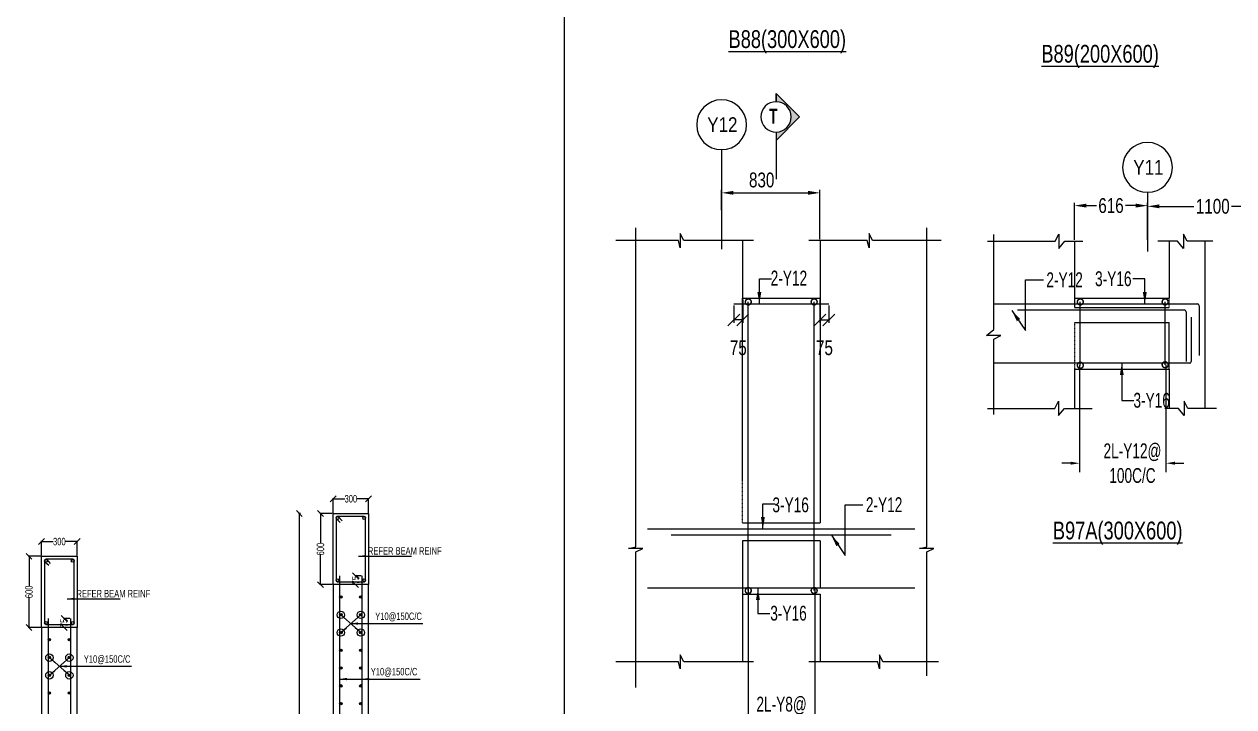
# Model space of a CAD drawing. Header units: millimetres. Extents: x -2697 to 288508, y -1308 to 60928.
# Drawn here: x 78567 to 88775, y 17617 to 23376 of the extents above; entities that cross this region are included whole.
import ezdxf
from ezdxf.enums import TextEntityAlignment as Align

# ---------------------------------------------------------------- set-up
doc = ezdxf.new("R2010")
doc.units = ezdxf.units.MM
doc.header["$LTSCALE"] = 100
for name, pattern in [('ACAD_ISO04W100', [30, 24, -3, 0, -3]), ('CONTINOUS', [0]), ('CONTINU', [0]), ('HIDDEN', [0.375, 0.25, -0.125])]:
    doc.linetypes.add(name, pattern=pattern)
doc.layers.get('Defpoints').update_dxf_attribs({"color": 1, "lineweight": 0})
for name, color, linetype in [('-S-ARROW', 253, 'Continuous'), ('-S-MISC', 8, 'Continuous'), ('-STR-BEAM', 7, 'CONTINU'), ('-STR-REINF', 3, 'Continuous'), ('-STR-TEXT', 6, 'Continuous'), ('A-ANNO-DIMS', 7, 'Continuous'), ('dim', 8, 'Continuous'), ('rein', 3, 'Continuous'), ('STEEL1', 3, 'Continuous'), ('TEXT', 2, 'Continuous')]:
    doc.layers.add(name, color=color, linetype=linetype)
for name, color, linetype, lineweight in [('-S-STIRUP', 11, 'Continuous', 9), ('-STR-COLUMN', 5, 'HIDDEN', 13), ('-STR-RF-DIM', 252, 'CONTINOUS', 20), ('A-ANNO-GRID-LINE', 252, 'ACAD_ISO04W100', 20), ('A-ANNO-GRID-TEXT', 13, 'Continuous', 15), ('Column outline', 5, 'Continuous', 0), ('G-ANNO-SYMB', 8, 'CONTINOUS', 9), ('GRID DIM', 252, 'Continuous', 9), ('SEC TEXT', 9, 'Continuous', 18), ('SLAB LINE', 254, 'HIDDEN', 20)]:
    doc.layers.add(name, color=color, linetype=linetype, lineweight=lineweight)
doc.styles.add('BEAM-LS', font='romans.shx', dxfattribs={"width": 0.8})
doc.styles.add('Dim.s & Anno.(Misc.)', font='ARIALN.TTF')
doc.styles.add('SOBHA', font='swisscl.ttf', dxfattribs={"width": 0.9})
doc.styles.add('sobha.sed', font='swisscl.ttf')
doc.styles.add('Swis721 LtCn BT_B', font='', dxfattribs={"width": 0.9, "height": 250})
doc.styles.get('Swis721 LtCn BT_B').set_extended_font_data('Swis721 LtCn BT', bold=True)
doc.dimstyles.new('S--25', dxfattribs={"dimscale": 25, "dimtxt": 2.5, "dimasz": 2, "dimexe": 0.25, "dimexo": 0.25, "dimgap": 0.1, "dimtad": 0, "dimdec": 0, "dimrnd": 0.0005, "dimzin": 0, "dimdsep": 46, "dimtxsty": 'SOBHA', "dimblk": 'OBLIQUE', "dimcen": 0.09, "dimclrd": 8, "dimclre": 8, "dimclrt": 6, "dimadec": 0, "dimazin": 0, "dimtfac": 1, "dimtdec": 0, "dimtofl": 0, "dimtmove": 0, "dimatfit": 3, "dimfxl": 0.18, "dimtolj": 1, "dimtzin": 0, "dimlwd": -1, "dimlwe": -1, "dimarcsym": 0})
doc.dimstyles.new('S-25', dxfattribs={"dimscale": 25, "dimtxt": 2.5, "dimasz": 2.5, "dimexe": 0.25, "dimexo": 0.25, "dimgap": 0.1, "dimtad": 0, "dimdec": 0, "dimrnd": 0.0005, "dimzin": 0, "dimdsep": 46, "dimtxsty": 'SOBHA', "dimblk": 'OBLIQUE', "dimcen": 0.09, "dimclrd": 8, "dimclre": 8, "dimclrt": 6, "dimadec": 0, "dimazin": 0, "dimtfac": 1, "dimtdec": 0, "dimtofl": 0, "dimtmove": 0, "dimatfit": 3, "dimfxl": 0.18, "dimtolj": 1, "dimtzin": 0, "dimlwd": -1, "dimlwe": -1, "dimarcsym": 0})
doc.dimstyles.new('S-50', dxfattribs={"dimscale": 50, "dimtxt": 2.5, "dimasz": 2, "dimexe": 0.5, "dimexo": 0.25, "dimgap": 0.25, "dimtad": 0, "dimdec": 0, "dimrnd": 0.0005, "dimzin": 0, "dimdsep": 46, "dimtxsty": 'sobha.sed', "dimblk": 'OBLIQUE', "dimcen": 0.09, "dimclrd": 8, "dimclre": 8, "dimclrt": 6, "dimadec": 0, "dimazin": 0, "dimtfac": 1, "dimtdec": 0, "dimtofl": 0, "dimtmove": 2, "dimatfit": 3, "dimfxl": 0.18, "dimtolj": 1, "dimtzin": 0, "dimlwd": -1, "dimlwe": -1, "dimarcsym": 0})
doc.dimstyles.new('S-DIM50', dxfattribs={"dimscale": 50, "dimtxt": 2.5, "dimasz": 1.5, "dimexe": 1.5, "dimexo": 1, "dimgap": 0.5, "dimtad": 0, "dimdec": 0, "dimzin": 0, "dimdsep": 46, "dimtxsty": 'SOBHA', "dimcen": 0.09, "dimclrd": 256, "dimclre": 256, "dimclrt": 6, "dimadec": 5, "dimazin": 0, "dimtfac": 1, "dimtdec": 0, "dimtofl": 0, "dimtmove": 0, "dimatfit": 3, "dimfxl": 0.18, "dimtolj": 1, "dimtzin": 0, "dimlwd": -1, "dimlwe": -1, "dimarcsym": 0})
doc.dimstyles.new('STIRUP', dxfattribs={"dimscale": 50, "dimtxt": 2.5, "dimasz": 2.2, "dimexe": 0, "dimexo": 0, "dimgap": 0.5, "dimtad": 0, "dimdec": 0, "dimzin": 0, "dimdsep": 46, "dimtxsty": 'BEAM-LS', "dimblk": 'DOTSMALL', "dimcen": 0.09, "dimclrd": 256, "dimclre": 256, "dimclrt": 256, "dimadec": 5, "dimazin": 0, "dimtfac": 1, "dimtdec": 0, "dimtofl": 0, "dimtmove": 0, "dimatfit": 3, "dimldrblk": 'DOTSMALL', "dimfxl": 0, "dimfxlon": 1, "dimtolj": 1, "dimtzin": 0, "dimlwd": -1, "dimlwe": -1, "dimarcsym": 0})

# ---------------------------------------------------------------- blocks, each defined once
blk = doc.blocks.new('_Oblique')
at = {"color": 0, "linetype": 'ByBlock', "lineweight": -2}
blk.add_line((-0.5, -0.5), (0.5, 0.5), dxfattribs=at)
blk = doc.blocks.new('*D653')
at = {"layer": '-STR-RF-DIM', "transparency": 16777216}
for p, q in [((84678, 18610), (84678, 17460)), ((85240, 18618), (85240, 17460)), ((84603, 17535), (84528, 17535)), ((85315, 17535), (85390, 17535))]:
    blk.add_line(p, q, dxfattribs=at)
for points in [[(84603, 17547), (84603, 17522), (84678, 17535)], [(85315, 17547), (85315, 17522), (85240, 17535)]]:
    blk.add_solid(points, dxfattribs=at)
at = {"layer": 'Defpoints', "color": 0, "transparency": 16777216}
for p in [(84678, 18610, 0), (85240, 18618, 0), (84678, 17535)]:
    blk.add_point(p, dxfattribs=at)
at = {"layer": '-STR-RF-DIM', "color": 6, "transparency": 16777216, "insert": (84959, 17535), "char_height": 125, "attachment_point": 5, "style": 'SOBHA'}
blk.add_mtext('\\A1;2L-Y8@\\P100C/C', dxfattribs=at)
blk = doc.blocks.new('_DotSmall')
at = {"color": 0, "linetype": 'ByBlock', "const_width": 0.5}
blk.add_lwpolyline([(-0.0625, 0, 1), (0.0625, 0, 1)], format="xyb", close=True, dxfattribs=at)
blk = doc.blocks.new('*D654')
at = {"layer": '-S-STIRUP', "ltscale": 100, "transparency": 16777216}
blk.add_line((85234, 18598), (85234, 21033), dxfattribs=at)
at = {"layer": 'Defpoints', "color": 0, "linetype": 'CONTINU', "ltscale": 100, "transparency": 16777216}
for p in [(85234, 21033), (85234, 21033), (85234, 18598)]:
    blk.add_point(p, dxfattribs=at)
at = {"layer": '-S-STIRUP', "linetype": 'CONTINU', "ltscale": 100, "transparency": 16777216, "xscale": 100, "yscale": 100, "zscale": 100}
for p, rotation in [((85234, 21033), 90), ((85234, 18598), 270)]:
    blk.add_blockref('_DotSmall', p, dxfattribs=dict(at, rotation=rotation))
blk = doc.blocks.new('*D655')
at = {"layer": '-S-STIRUP', "ltscale": 100, "transparency": 16777216}
blk.add_line((84678, 18598), (84678, 21033), dxfattribs=at)
at = {"layer": 'Defpoints', "color": 0, "linetype": 'CONTINU', "ltscale": 100, "transparency": 16777216}
for p in [(84678, 21033), (84678, 21033), (84678, 18598)]:
    blk.add_point(p, dxfattribs=at)
at = {"layer": '-S-STIRUP', "linetype": 'CONTINU', "ltscale": 100, "transparency": 16777216, "xscale": 100, "yscale": 100, "zscale": 100}
for p, rotation in [((84678, 21033), 90), ((84678, 18598), 270)]:
    blk.add_blockref('_DotSmall', p, dxfattribs=dict(at, rotation=rotation))
blk = doc.blocks.new('A-SYMB_Grid')
blk.add_circle((0, 0), 4.21)
at = {"style": 'Dim.s & Anno.(Misc.)'}
blk.add_attdef('GRID', text='', height=3, dxfattribs=at).set_placement((0, 0), align=Align.MIDDLE_CENTER)
blk = doc.blocks.new('*D656')
at = {"layer": 'Defpoints', "color": 0, "transparency": 16777216}
for p in [(85283, 21953), (84453, 21794), (85283, 21550)]:
    blk.add_point(p, dxfattribs=at)
at = {"layer": 'GRID DIM', "transparency": 16777216}
for p, q in [((84453, 21807), (84453, 21978)), ((84553, 21953), (85183, 21953)), ((85283, 21563), (85283, 21978))]:
    blk.add_line(p, q, dxfattribs=at)
for points in [[(84553, 21970), (84553, 21937), (84453, 21953)], [(85183, 21970), (85183, 21937), (85283, 21953)]]:
    blk.add_solid(points, dxfattribs=at)
at = {"layer": 'GRID DIM', "color": 13, "transparency": 16777216, "insert": (84791, 22061), "char_height": 125, "attachment_point": 5, "style": 'sobha.sed'}
blk.add_mtext('\\A1;830', dxfattribs=at)
blk = doc.blocks.new('*D657')
at = {"layer": '-S-STIRUP', "ltscale": 100, "transparency": 16777216}
blk.add_line((87480, 20498), (87480, 21033), dxfattribs=at)
at = {"layer": 'Defpoints', "color": 0, "linetype": 'CONTINU', "ltscale": 100, "transparency": 16777216}
for p in [(87480, 21033), (87480, 21033), (87480, 20498, 0)]:
    blk.add_point(p, dxfattribs=at)
at = {"layer": '-S-STIRUP', "linetype": 'CONTINU', "ltscale": 100, "transparency": 16777216, "xscale": 100, "yscale": 100, "zscale": 100}
for p, rotation in [((87480, 21033), 90), ((87480, 20498), 270)]:
    blk.add_blockref('_DotSmall', p, dxfattribs=dict(at, rotation=rotation))
blk = doc.blocks.new('*D658')
at = {"layer": '-S-STIRUP', "ltscale": 100, "transparency": 16777216}
blk.add_line((88196, 20503), (88196, 21033), dxfattribs=at)
at = {"layer": 'Defpoints', "color": 0, "linetype": 'CONTINU', "ltscale": 100, "transparency": 16777216}
for p in [(88196, 21033), (88196, 21033), (88196, 20503)]:
    blk.add_point(p, dxfattribs=at)
at = {"layer": '-S-STIRUP', "linetype": 'CONTINU', "ltscale": 100, "transparency": 16777216, "xscale": 100, "yscale": 100, "zscale": 100}
for p, rotation in [((88196, 21033), 90), ((88196, 20503), 270)]:
    blk.add_blockref('_DotSmall', p, dxfattribs=dict(at, rotation=rotation))
blk = doc.blocks.new('*D659')
at = {"layer": '-STR-RF-DIM', "transparency": 16777216}
for p, q in [((87474, 20499), (87474, 19597)), ((88203, 20503), (88203, 19597)), ((87399, 19672), (87324, 19672)), ((88278, 19672), (88353, 19672))]:
    blk.add_line(p, q, dxfattribs=at)
for points in [[(87399, 19685), (87399, 19660), (87474, 19672)], [(88278, 19685), (88278, 19660), (88203, 19672)]]:
    blk.add_solid(points, dxfattribs=at)
at = {"layer": 'Defpoints', "color": 0, "transparency": 16777216}
for p in [(87474, 20499, 0), (88203, 20503, 178587), (87474, 19672)]:
    blk.add_point(p, dxfattribs=at)
at = {"layer": '-STR-RF-DIM', "color": 6, "transparency": 16777216, "insert": (87920, 19672), "char_height": 125, "attachment_point": 5, "style": 'SOBHA'}
blk.add_mtext('\\A1;2L-Y12@\\P100C/C', dxfattribs=at)
blk = doc.blocks.new('*D660')
at = {"layer": 'Defpoints', "color": 0, "transparency": 16777216}
for p in [(88048, 21845), (87431, 21545, 0), (88048, 21545)]:
    blk.add_point(p, dxfattribs=at)
at = {"layer": 'GRID DIM', "transparency": 16777216}
for p, q in [((87431, 21557), (87431, 21870)), ((88048, 21557), (88048, 21870)), ((87531, 21845), (87617, 21845)), ((87948, 21845), (87861, 21845))]:
    blk.add_line(p, q, dxfattribs=at)
for points in [[(87531, 21862), (87531, 21829), (87431, 21845)], [(87948, 21862), (87948, 21829), (88048, 21845)]]:
    blk.add_solid(points, dxfattribs=at)
at = {"layer": 'GRID DIM', "color": 13, "transparency": 16777216, "insert": (87739, 21845), "char_height": 125, "attachment_point": 5, "style": 'sobha.sed'}
blk.add_mtext('\\A1;616', dxfattribs=at)
blk = doc.blocks.new('*D661')
at = {"layer": 'Defpoints', "color": 0, "transparency": 16777216}
for p in [(89148, 21839), (88048, 21545), (89148, 21545)]:
    blk.add_point(p, dxfattribs=at)
at = {"layer": 'GRID DIM', "transparency": 16777216}
for p, q in [((88048, 21557), (88048, 21864)), ((89148, 21557), (89148, 21864)), ((88148, 21839), (88438, 21839)), ((89048, 21839), (88757, 21839))]:
    blk.add_line(p, q, dxfattribs=at)
for points in [[(88148, 21856), (88148, 21823), (88048, 21839)], [(89048, 21856), (89048, 21823), (89148, 21839)]]:
    blk.add_solid(points, dxfattribs=at)
at = {"layer": 'GRID DIM', "color": 13, "transparency": 16777216, "insert": (88598, 21839), "char_height": 125, "attachment_point": 5, "style": 'sobha.sed'}
blk.add_mtext('\\A1;1100', dxfattribs=at)
blk = doc.blocks.new('*D680')
at = {"layer": 'A-ANNO-DIMS', "color": 8, "transparency": 16777216}
for p, q in [((85283, 21053), (85283, 20856)), ((85358, 21003), (85358, 20856)), ((85283, 20881), (85358, 20881))]:
    blk.add_line(p, q, dxfattribs=at)
at = {"layer": 'Defpoints', "color": 0, "transparency": 16777216}
for p in [(85283, 21066, 357173), (85358, 21016, 357173), (85358, 20881)]:
    blk.add_point(p, dxfattribs=at)
at = {"layer": 'A-ANNO-DIMS', "color": 8, "transparency": 16777216, "xscale": 100, "yscale": 100, "zscale": 100, "rotation": 180}
blk.add_blockref('_Oblique', (85283, 20881), dxfattribs=at)
at = {"layer": 'A-ANNO-DIMS', "color": 8, "transparency": 16777216, "xscale": 100, "yscale": 100, "zscale": 100}
blk.add_blockref('_Oblique', (85358, 20881), dxfattribs=at)
at = {"layer": 'A-ANNO-DIMS', "color": 6, "transparency": 16777216, "insert": (85321, 20646), "char_height": 125, "attachment_point": 5, "style": 'sobha.sed'}
blk.add_mtext('\\A1;75', dxfattribs=at)
blk = doc.blocks.new('*D681')
at = {"layer": 'A-ANNO-DIMS', "color": 8, "transparency": 16777216}
for p, q in [((84631, 21053), (84631, 20856)), ((84556, 21003), (84556, 20856)), ((84631, 20881), (84556, 20881))]:
    blk.add_line(p, q, dxfattribs=at)
at = {"layer": 'Defpoints', "color": 0, "transparency": 16777216}
for p in [(84631, 21066, 357173), (84556, 21016, 357173), (84556, 20881)]:
    blk.add_point(p, dxfattribs=at)
at = {"layer": 'A-ANNO-DIMS', "color": 8, "transparency": 16777216, "xscale": 100, "yscale": 100, "zscale": 100, "rotation": 180}
blk.add_blockref('_Oblique', (84556, 20881), dxfattribs=at)
at = {"layer": 'A-ANNO-DIMS', "color": 8, "transparency": 16777216, "xscale": 100, "yscale": 100, "zscale": 100}
blk.add_blockref('_Oblique', (84631, 20881), dxfattribs=at)
at = {"layer": 'A-ANNO-DIMS', "color": 6, "transparency": 16777216, "insert": (84594, 20646), "char_height": 125, "attachment_point": 5, "style": 'sobha.sed'}
blk.add_mtext('\\A1;75', dxfattribs=at)
blk = doc.blocks.new('Detail View - M_Section Head - Structural Type 1-785420-STILT FLOOR FRAMING PLAN')
at = {"layer": 'G-ANNO-SYMB'}
h = blk.add_hatch(color=9, dxfattribs=at)
edge = h.paths.add_edge_path(flags=0)
edge.add_line((-8.5, 0), (-9.86, 0))
edge.add_line((-9.86, 0), (-5.99, 3.87))
edge.add_line((-5.99, 3.87), (-2.12, 0))
edge.add_line((-2.12, 0), (-3.5, 0))
edge.add_arc((-6, 0), 2.5, 360, 540)
for p, q in [((-5.99, 3.87), (-9.86, 0)), ((-5.99, 3.87), (-2.12, 0)), ((-8.5, 0), (-9.86, 0)), ((-3.5, 0), (-2.12, 0))]:
    blk.add_line(p, q, dxfattribs=at)
at = {"layer": 'G-ANNO-SYMB', "color": 5}
for p, q in [((-5.99, 3.87), (-9.86, 0)), ((-2.12, 0), (-5.99, 3.87)), ((-9.86, 0), (-8.5, 0)), ((-3.5, 0), (4.24, 0)), ((-3.5, 0), (-2.12, 0))]:
    blk.add_line(p, q, dxfattribs=at)
at = {"layer": 'G-ANNO-SYMB'}
blk.add_arc((-6, 0), 2.5, 360, 180, dxfattribs=at)
at = {"layer": 'G-ANNO-SYMB', "color": 5}
for start, end in [(360, 180), (180, 360)]:
    blk.add_arc((-6, 0), 2.5, start, end, dxfattribs=at)
blk = doc.blocks.new('*D800')
at = {"layer": 'Column outline', "color": 8, "transparency": 16777216}
for p, q in [((78714, 18894), (78714, 19017)), ((78714, 19011), (78813, 19011)), ((79014, 19011), (78916, 19011)), ((79014, 18894), (79014, 19017))]:
    blk.add_line(p, q, dxfattribs=at)
at = {"layer": 'Defpoints', "color": 0, "transparency": 16777216}
for p in [(78714, 19011), (78714, 18887, 0), (79014, 18887, 0)]:
    blk.add_point(p, dxfattribs=at)
at = {"layer": 'Column outline', "color": 8, "transparency": 16777216, "xscale": 50, "yscale": 50, "zscale": 50, "rotation": 180}
blk.add_blockref('_Oblique', (78714, 19011), dxfattribs=at)
at = {"layer": 'Column outline', "color": 8, "transparency": 16777216, "xscale": 50, "yscale": 50, "zscale": 50}
blk.add_blockref('_Oblique', (79014, 19011), dxfattribs=at)
at = {"layer": 'Column outline', "color": 6, "transparency": 16777216, "insert": (78864, 19011), "char_height": 62.5, "attachment_point": 5, "style": 'SOBHA'}
blk.add_mtext('\\A1;300', dxfattribs=at)
blk = doc.blocks.new('*D801')
at = {"layer": 'Column outline', "color": 8, "transparency": 16777216}
for p, q in [((78708, 18887), (78602, 18887)), ((78608, 18887), (78608, 18639)), ((78608, 18287), (78608, 18536)), ((78708, 18287), (78602, 18287))]:
    blk.add_line(p, q, dxfattribs=at)
at = {"layer": 'Defpoints', "color": 0, "transparency": 16777216}
for p in [(78608, 18887), (78714, 18887, 0), (78714, 18287, 0)]:
    blk.add_point(p, dxfattribs=at)
at = {"layer": 'Column outline', "color": 8, "transparency": 16777216, "xscale": 50, "yscale": 50, "zscale": 50}
for p, rotation in [((78608, 18887), 90), ((78608, 18287), 270)]:
    blk.add_blockref('_Oblique', p, dxfattribs=dict(at, rotation=rotation))
at = {"layer": 'Column outline', "color": 6, "transparency": 16777216, "insert": (78608, 18587), "char_height": 62.5, "attachment_point": 5, "rotation": 90, "style": 'SOBHA'}
blk.add_mtext('\\A1;600', dxfattribs=at)
blk = doc.blocks.new('*D804')
at = {"layer": 'Column outline', "color": 8, "transparency": 16777216}
for p, q in [((78952, 18362), (78898, 18362)), ((78952, 18287), (78898, 18287)), ((78904, 18362), (78904, 18359)), ((78904, 18287), (78904, 18291))]:
    blk.add_line(p, q, dxfattribs=at)
at = {"layer": 'Defpoints', "color": 0, "transparency": 16777216}
for p in [(78904, 18287), (78959, 18362), (78959, 18287)]:
    blk.add_point(p, dxfattribs=at)
at = {"layer": 'Column outline', "color": 8, "transparency": 16777216, "xscale": 50, "yscale": 50, "zscale": 50}
for p, rotation in [((78904, 18362), 90), ((78904, 18287), 270)]:
    blk.add_blockref('_Oblique', p, dxfattribs=dict(at, rotation=rotation))
at = {"layer": 'Column outline', "color": 6, "transparency": 16777216, "insert": (78904, 18325), "char_height": 62.5, "attachment_point": 5, "rotation": 90, "style": 'SOBHA'}
blk.add_mtext('\\A1;75', dxfattribs=at)
blk = doc.blocks.new('*D807')
at = {"layer": 'Column outline', "color": 8, "transparency": 16777216}
for p, q in [((81174, 19254), (81174, 19378)), ((81174, 19372), (81272, 19372)), ((81474, 19372), (81375, 19372)), ((81474, 19254), (81474, 19378))]:
    blk.add_line(p, q, dxfattribs=at)
at = {"layer": 'Defpoints', "color": 0, "transparency": 16777216}
for p in [(81174, 19372), (81174, 19248, 0), (81474, 19248, 0)]:
    blk.add_point(p, dxfattribs=at)
at = {"layer": 'Column outline', "color": 8, "transparency": 16777216, "xscale": 50, "yscale": 50, "zscale": 50, "rotation": 180}
blk.add_blockref('_Oblique', (81174, 19372), dxfattribs=at)
at = {"layer": 'Column outline', "color": 8, "transparency": 16777216, "xscale": 50, "yscale": 50, "zscale": 50}
blk.add_blockref('_Oblique', (81474, 19372), dxfattribs=at)
at = {"layer": 'Column outline', "color": 6, "transparency": 16777216, "insert": (81324, 19372), "char_height": 62.5, "attachment_point": 5, "style": 'SOBHA'}
blk.add_mtext('\\A1;300', dxfattribs=at)
blk = doc.blocks.new('*D808')
at = {"layer": 'Column outline', "color": 8, "transparency": 16777216}
for p, q in [((81167, 19248), (81061, 19248)), ((81068, 19248), (81068, 19000)), ((81068, 18648), (81068, 18896)), ((81167, 18648), (81061, 18648))]:
    blk.add_line(p, q, dxfattribs=at)
at = {"layer": 'Defpoints', "color": 0, "transparency": 16777216}
for p in [(81068, 19248), (81174, 19248, 0), (81174, 18648, 0)]:
    blk.add_point(p, dxfattribs=at)
at = {"layer": 'Column outline', "color": 8, "transparency": 16777216, "xscale": 50, "yscale": 50, "zscale": 50}
for p, rotation in [((81068, 19248), 90), ((81068, 18648), 270)]:
    blk.add_blockref('_Oblique', p, dxfattribs=dict(at, rotation=rotation))
at = {"layer": 'Column outline', "color": 6, "transparency": 16777216, "insert": (81068, 18948), "char_height": 62.5, "attachment_point": 5, "rotation": 90, "style": 'SOBHA'}
blk.add_mtext('\\A1;600', dxfattribs=at)
blk = doc.blocks.new('*D811')
at = {"layer": 'Column outline', "color": 8, "transparency": 16777216}
for p, q in [((80899, 19248), (80882, 19248)), ((80889, 19248), (80889, 17320)), ((80889, 15253), (80889, 17181)), ((80899, 15253), (80882, 15253))]:
    blk.add_line(p, q, dxfattribs=at)
at = {"layer": 'Defpoints', "color": 0, "transparency": 16777216}
for p in [(80906, 19248, 0), (80889, 15253), (80906, 15253, 0)]:
    blk.add_point(p, dxfattribs=at)
at = {"layer": 'Column outline', "color": 8, "transparency": 16777216, "xscale": 50, "yscale": 50, "zscale": 50}
for p, rotation in [((80889, 19248), 90), ((80889, 15253), 270)]:
    blk.add_blockref('_Oblique', p, dxfattribs=dict(at, rotation=rotation))
at = {"layer": 'Column outline', "color": 6, "transparency": 16777216, "insert": (80889, 17251), "char_height": 62.5, "attachment_point": 5, "rotation": 90, "style": 'SOBHA'}
blk.add_mtext('\\A1;3995', dxfattribs=at)
blk = doc.blocks.new('*D809')
at = {"layer": 'Column outline', "color": 8, "transparency": 16777216}
for p, q in [((81412, 18723), (81358, 18723)), ((81364, 18723), (81364, 18719)), ((81412, 18648), (81358, 18648)), ((81364, 18648), (81364, 18652))]:
    blk.add_line(p, q, dxfattribs=at)
at = {"layer": 'Defpoints', "color": 0, "transparency": 16777216}
for p in [(81418, 18723), (81364, 18648), (81418, 18648)]:
    blk.add_point(p, dxfattribs=at)
at = {"layer": 'Column outline', "color": 8, "transparency": 16777216, "xscale": 50, "yscale": 50, "zscale": 50}
for p, rotation in [((81364, 18723), 90), ((81364, 18648), 270)]:
    blk.add_blockref('_Oblique', p, dxfattribs=dict(at, rotation=rotation))
at = {"layer": 'Column outline', "color": 6, "transparency": 16777216, "insert": (81364, 18685), "char_height": 62.5, "attachment_point": 5, "rotation": 90, "style": 'SOBHA'}
blk.add_mtext('\\A1;75', dxfattribs=at)

msp = doc.modelspace()

# ---------------------------------------------------------------- hatches: boundary and pattern name
at = {"layer": 'rein', "ltscale": 10}
h = msp.add_hatch(color=256, dxfattribs=at)
h.dxf.hatch_style = 1
h.paths.add_polyline_path([(81249.47, 18544.26, 1), (81229.47, 18544.26, 1)])
h = msp.add_hatch(color=256, dxfattribs=at)
h.dxf.hatch_style = 1
h.paths.add_polyline_path([(81417.96, 18544.26, 1), (81397.96, 18544.26, 1)])
h = msp.add_hatch(color=256, dxfattribs=at)
h.dxf.hatch_style = 1
h.paths.add_polyline_path([(81249.47, 18394.26, 1), (81229.47, 18394.26, 1)])
h = msp.add_hatch(color=256, dxfattribs=at)
h.dxf.hatch_style = 1
h.paths.add_polyline_path([(81417.96, 18394.26, 1), (81397.96, 18394.26, 1)])
h = msp.add_hatch(color=256, dxfattribs=at)
h.dxf.hatch_style = 1
h.paths.add_polyline_path([(78790.09, 18183.67, 1), (78770.09, 18183.67, 1)])
h = msp.add_hatch(color=256, dxfattribs=at)
h.dxf.hatch_style = 1
h.paths.add_polyline_path([(78958.58, 18183.67, 1), (78938.58, 18183.67, 1)])
h = msp.add_hatch(color=256, dxfattribs=at)
h.dxf.hatch_style = 1
h.paths.add_polyline_path([(81249.47, 18244.26, 1), (81229.47, 18244.26, 1)])
h = msp.add_hatch(color=256, dxfattribs=at)
h.dxf.hatch_style = 1
h.paths.add_polyline_path([(81417.96, 18244.26, 1), (81397.96, 18244.26, 1)])
h = msp.add_hatch(color=256, dxfattribs=at)
h.dxf.hatch_style = 1
h.paths.add_polyline_path([(81249.47, 18094.26, -1), (81229.47, 18094.26, -1)])
h = msp.add_hatch(color=256, dxfattribs=at)
h.dxf.hatch_style = 1
h.paths.add_polyline_path([(81417.96, 18094.26, -1), (81397.96, 18094.26, -1)])
h = msp.add_hatch(color=256, dxfattribs=at)
h.dxf.hatch_style = 1
h.paths.add_polyline_path([(78790.09, 18033.67, 1), (78770.09, 18033.67, 1)])
h = msp.add_hatch(color=256, dxfattribs=at)
h.dxf.hatch_style = 1
h.paths.add_polyline_path([(78958.58, 18033.67, 1), (78938.58, 18033.67, 1)])
h = msp.add_hatch(color=256, dxfattribs=at)
h.dxf.hatch_style = 1
h.paths.add_polyline_path([(78790.09, 17883.67, 1), (78770.09, 17883.67, 1)])
h = msp.add_hatch(color=256, dxfattribs=at)
h.dxf.hatch_style = 1
h.paths.add_polyline_path([(78958.58, 17883.67, 1), (78938.58, 17883.67, 1)])
h = msp.add_hatch(color=256, dxfattribs=at)
h.dxf.hatch_style = 1
h.paths.add_polyline_path([(81249.47, 17944.26, -1), (81229.47, 17944.26, -1)])
h = msp.add_hatch(color=256, dxfattribs=at)
h.dxf.hatch_style = 1
h.paths.add_polyline_path([(81417.96, 17944.26, -1), (81397.96, 17944.26, -1)])
h = msp.add_hatch(color=256, dxfattribs=at)
h.dxf.hatch_style = 1
h.paths.add_polyline_path([(81249.47, 17794.26, 1), (81229.47, 17794.26, 1)])
h = msp.add_hatch(color=256, dxfattribs=at)
h.dxf.hatch_style = 1
h.paths.add_polyline_path([(81417.96, 17794.26, 1), (81397.96, 17794.26, 1)])
h = msp.add_hatch(color=256, dxfattribs=at)
h.dxf.hatch_style = 1
h.paths.add_polyline_path([(78790.09, 17733.67, -1), (78770.09, 17733.67, -1)])
h = msp.add_hatch(color=256, dxfattribs=at)
h.dxf.hatch_style = 1
h.paths.add_polyline_path([(78958.58, 17733.67, -1), (78938.58, 17733.67, -1)])
h = msp.add_hatch(color=256, dxfattribs=at)
h.dxf.hatch_style = 1
h.paths.add_polyline_path([(81249.47, 17644.26, -1), (81229.47, 17644.26, -1)])
h = msp.add_hatch(color=256, dxfattribs=at)
h.dxf.hatch_style = 1
h.paths.add_polyline_path([(81417.96, 17644.26, -1), (81397.96, 17644.26, -1)])
at = {"layer": 'STEEL1', "ltscale": 7}
h = msp.add_hatch(color=256, dxfattribs=at)
h.dxf.hatch_style = 1
edge = h.paths.add_edge_path()
edge.add_arc((81211.23, 19210.4), 12.5, 0, 360)
edge = h.paths.add_edge_path()
edge.add_arc((81436.23, 19210.37), 12.5, 0, 360)
edge = h.paths.add_edge_path()
edge.add_arc((81436.23, 18685.37), 12.5, 0, 360)
edge = h.paths.add_edge_path()
edge.add_arc((81211.23, 18685.4), 12.5, 0, 360)
h = msp.add_hatch(color=256, dxfattribs=at)
h.dxf.hatch_style = 1
edge = h.paths.add_edge_path()
edge.add_arc((78751.85, 18849.81), 12.5, 0, 360)
edge = h.paths.add_edge_path()
edge.add_arc((78976.85, 18849.78), 12.5, 0, 360)
edge = h.paths.add_edge_path()
edge.add_arc((78976.85, 18324.78), 12.5, 0, 360)
edge = h.paths.add_edge_path()
edge.add_arc((78751.85, 18324.81), 12.5, 0, 360)

# ---------------------------------------------------------------- linework, layer by layer
at = {"layer": '-S-MISC', "linetype": 'ByBlock', "ltscale": 1000, "elevation": 357173.18}
for points in [[(83728.44, 17779.35), (83728.44, 18923.97), (83788.1, 18952.44), (83667.94, 18952.44), (83728.44, 18967.59), (83728.44, 21658.4)], [(86183.44, 17877.3), (86183.44, 18923.97), (86243.1, 18952.44), (86122.94, 18952.44), (86183.44, 18967.59), (86183.44, 21658.4)], [(84722.25, 21550.3), (84132.93, 21550.3), (84104.46, 21609.96), (84104.46, 21489.8), (84089.31, 21550.3), (83560.34, 21550.3)], [(86305.87, 21550.3), (85725.97, 21550.3), (85697.5, 21609.96), (85697.5, 21489.8), (85682.35, 21550.3), (85187.6, 21550.3)], [(86750.08, 20083.87), (86750.08, 20718.52), (86809.74, 20749.39), (86689.58, 20749.39), (86750.08, 20799.24), (86750.08, 21601.64)], [(86697.8, 21544.8), (87268.54, 21544.8), (87299.41, 21604.46), (87299.41, 21484.3), (87349.26, 21544.8), (87500.18, 21544.8)], [(88597.28, 21544.8), (88380.45, 21544.8), (88349.58, 21604.46), (88349.58, 21484.3), (88299.73, 21544.8), (88135.26, 21544.8)], [(86698.14, 20134.8), (87265.56, 20134.8), (87296.43, 20194.46), (87296.43, 20074.3), (87346.28, 20134.8), (87579.34, 20134.8)], [(88628.82, 20134.8), (88388.24, 20134.8), (88357.37, 20194.46), (88357.37, 20074.3), (88307.52, 20134.8), (88193.72, 20134.8)], [(84722.25, 17997.3), (84132.93, 17997.3), (84104.46, 18056.96), (84104.46, 17936.8), (84089.31, 17997.3), (83560.34, 17997.3)], [(86284.4, 17997.3), (85814.22, 17997.3), (85785.75, 18056.96), (85785.75, 17936.8), (85770.6, 17997.3), (85187.6, 17997.3)]]:
    msp.add_lwpolyline(points, dxfattribs=at)
at = {"layer": '-STR-BEAM'}
for p, q in [((84628.44, 21065.71, 357173.18), (85283.44, 21065.71, 357173.18)), ((87431.11, 21065.71, 357173.18), (88231.11, 21065.71, 357173.18)), ((87431.11, 20465.71, 357173.18), (88231.11, 20465.71, 357173.18)), ((81473.73, 18647.92, 0), (81173.73, 18647.92, 0)), ((81473.73, 18647.92, 0), (81173.73, 18647.92, 0)), ((84628.44, 18568.21, 357173.18), (85283.44, 18568.21, 357173.18)), ((79014.35, 18287.32, 0), (78714.35, 18287.32, 0)), ((79014.35, 18287.32, 0), (78714.35, 18287.32, 0))]:
    msp.add_line(p, q, dxfattribs=at)
at = {"layer": '-STR-COLUMN', "linetype": 'Continuous', "ltscale": 10}
for p, q in [((84628.44, 21550.3, 357173.18), (84628.44, 21065.71, 357173.18)), ((85283.44, 21550.3, 357173.18), (85283.44, 21065.71, 357173.18)), ((87431.11, 21544.8, 357173.18), (87431.11, 21065.71, 357173.18)), ((88231.11, 21544.8, 357173.18), (88231.11, 21065.71, 357173.18)), ((88531.11, 21544.8, 357173.18), (88531.05, 20134.7, 357173.18)), ((88531.05, 21544.7, 357173.18), (88531.05, 20464.16, 357173.18)), ((87431.11, 20465.71, 357173.18), (87431.11, 20134.8, 357173.18)), ((88231.11, 20465.71, 357173.18), (88231.11, 20134.8, 357173.18)), ((88531.05, 20464.16, 357173.18), (88531.05, 20134.7, 357173.18)), ((84628.44, 18568.21, 357173.18), (84628.44, 17997.3, 357173.18)), ((85283.44, 18568.21, 357173.18), (85283.44, 17997.3, 357173.18))]:
    msp.add_line(p, q, dxfattribs=at)
at = {"layer": '-STR-REINF', "ltscale": 10}
for p, q in [((84556.34, 21015.71, 357173.18), (85358.44, 21015.71, 357173.18)), ((86750.08, 21015.71, 357173.18), (88469.34, 21015.71, 357173.18)), ((86950.08, 20965.71, 357173.18), (88357.39, 20965.71, 357173.18)), ((88372.39, 20950.71, 357173.18), (88372.39, 20530.97, 357173.18)), ((88484.34, 21000.71, 357173.18), (88484.34, 20580.97, 357173.18)), ((88416.34, 20904.84, 357173.18), (88416.34, 20530.71, 357173.18)), ((88401.34, 20515.71, 357173.18), (86750.08, 20515.71, 357173.18)), ((88413.19, 20515.71, 357173.18), (88357.03, 20515.71, 357173.18)), ((83828.44, 19118.21, 357173.18), (86083.44, 19118.21, 357173.18)), ((84028.44, 19068.21, 357173.18), (85883.44, 19068.21, 357173.18)), ((86083.44, 18618.21, 357173.18), (83828.44, 18618.21, 357173.18))]:
    msp.add_line(p, q, dxfattribs=at)
for centre, start, end in [((88357.39, 20950.71, 357173.18), 0, 90), ((88469.34, 21000.71, 357173.18), 0, 90), ((88401.34, 20530.71, 357173.18), 270, 0)]:
    msp.add_arc(centre, 15, start, end, dxfattribs=at)
at = {"layer": 'A-ANNO-GRID-LINE', "ltscale": 40}
for p, q in [((84453.05, 22317.35, 357173.18), (84453.05, 21477.52, 357173.18)), ((88047.57, 21957.31, 357173.18), (88047.57, 21458.47, 357173.18))]:
    msp.add_line(p, q, dxfattribs=at)
at = {"layer": 'Column outline', "color": 7}
for p, q in [((81173.73, 18647.92, 0), (81173.73, 19247.92, 0)), ((81173.73, 19247.92, 0), (81473.73, 19247.92, 0)), ((81473.73, 19247.92, 0), (81473.73, 18647.92, 0)), ((78714.35, 18287.32, 0), (78714.35, 18887.32, 0)), ((78714.35, 18887.32, 0), (79014.35, 18887.32, 0)), ((79014.35, 18887.32, 0), (79014.35, 18287.32, 0)), ((81173.73, 18647.92, 0), (81173.73, 15853.16, 0)), ((81473.73, 15853.16, 0), (81473.73, 18647.92, 0)), ((78714.35, 18287.32, 0), (78714.35, 16442.32, 0)), ((79014.35, 16442.32, 0), (79014.35, 18287.32, 0))]:
    msp.add_line(p, q, dxfattribs=at)
at = {"layer": 'Defpoints', "color": 1}
msp.add_lwpolyline([(83126.44, 30730.58), (118187.53, 30730.58), (118187.53, 3561.14), (83126.44, 3561.14)], close=True, dxfattribs=at)
at = {"layer": 'rein', "ltscale": 10}
for centre in [(81239.47, 18544.26), (81407.96, 18544.26), (81239.47, 18394.26), (81407.96, 18394.26), (78780.09, 18183.67), (78948.58, 18183.67), (81239.47, 18244.26), (81407.96, 18244.26), (81239.47, 18094.26), (81407.96, 18094.26), (78780.09, 18033.67), (78948.58, 18033.67), (78780.09, 17883.67), (78948.58, 17883.67), (81239.47, 17944.26), (81407.96, 17944.26), (81239.47, 17794.26), (81407.96, 17794.26), (78780.09, 17733.67), (78948.58, 17733.67), (81239.47, 17644.26), (81407.96, 17644.26)]:
    msp.add_circle(centre, 10, dxfattribs=at)
at = {"layer": 'SLAB LINE', "linetype": 'HIDDEN', "ltscale": 0.1}
for p, q in [((84628.44, 19168.21, 357173.18), (84628.44, 21065.71, 357173.18)), ((85283.44, 21065.71, 357173.18), (85283.44, 19168.21, 357173.18)), ((84628.44, 19168.21, 357173.18), (85283.44, 19168.21, 357173.18)), ((84628.44, 19018.46, 357173.18), (84628.44, 18568.21, 357173.18)), ((85283.44, 19018.46, 357173.18), (84628.44, 19018.46, 357173.18)), ((85283.44, 19018.46, 357173.18), (85283.44, 18618.21, 357173.18))]:
    msp.add_line(p, q, dxfattribs=at)
at = {"layer": 'SLAB LINE', "color": 9, "linetype": 'HIDDEN', "ltscale": 0.1}
for p, q in [((87431.11, 21065.71, 357173.18), (87431.11, 20985.71, 357173.18)), ((88231.11, 20985.71, 357173.18), (88231.11, 21065.71, 357173.18)), ((87431.11, 20985.71, 357173.18), (88231.11, 20985.71, 357173.18)), ((87431.11, 20860.71, 357173.18), (88231.11, 20860.71, 357173.18)), ((87431.11, 20860.71, 357173.18), (87431.11, 20465.71, 357173.18)), ((88231.11, 20465.71, 357173.18), (88231.11, 20860.71, 357173.18))]:
    msp.add_line(p, q, dxfattribs=at)
at = {"layer": 'STEEL1', "ltscale": 7}
for p, q in [((81229.51, 18722.76), (81229.51, 15778.16)), ((81417.96, 18722.76), (81417.96, 15778.16)), ((78770.13, 18362.16), (78770.13, 16367.32)), ((78958.58, 18362.16), (78958.58, 16367.32))]:
    msp.add_line(p, q, dxfattribs=at)
at = {"layer": 'STEEL1', "ltscale": 7, "elevation": 0}
for points in [[(81249.43, 19185.62), (81219.85, 19219.46, 0.65906709), (81198.73, 19210.4), (81198.73, 18685.43, 0.41421356), (81211.23, 18672.93), (81436.23, 18672.9, 0.41421356), (81448.73, 18685.4), (81448.73, 19210.4, 0.41421356), (81436.23, 19222.9), (81211.42, 19222.93, 0.64271225), (81201.97, 19202.24), (81233.69, 19171.45)], [(78790.05, 18825.02), (78760.46, 18858.87, 0.65906709), (78739.35, 18849.81), (78739.35, 18324.83, 0.41421356), (78751.85, 18312.33), (78976.85, 18312.31, 0.41421356), (78989.35, 18324.81), (78989.35, 18849.81, 0.41421356), (78976.85, 18862.31), (78752.04, 18862.33, 0.64271225), (78742.59, 18841.65), (78774.31, 18810.86)]]:
    msp.add_lwpolyline(points, format="xyb", dxfattribs=at)
at = {"layer": 'STEEL1', "ltscale": 7}
for centre in [(81211.23, 19210.4, 0), (81436.23, 19210.37, 0), (78751.85, 18849.81, 0), (78976.85, 18849.78, 0), (81211.23, 18685.4, 0), (81436.23, 18685.37, 0), (78751.85, 18324.81, 0), (78976.85, 18324.78, 0)]:
    msp.add_circle(centre, 12.5, dxfattribs=at)

# ---------------------------------------------------------------- block references
at = {"layer": 'A-ANNO-GRID-TEXT'}
ref = msp.add_blockref('A-SYMB_Grid', (84453.05, 22527.98, 357173.18), dxfattribs=dict(at, xscale=-50, yscale=50, zscale=50))
ref.add_attrib('GRID', 'Y12', dxfattribs={"layer": '0', "height": 125, "style": 'Dim.s & Anno.(Misc.)'}).set_placement((84459.19, 22527.98, 357173.18), align=Align.MIDDLE_CENTER)
ref = msp.add_blockref('A-SYMB_Grid', (88047.57, 22167.94, 357173.18), dxfattribs=dict(at, xscale=-50, yscale=50, zscale=50))
ref.add_attrib('GRID', 'Y11', dxfattribs={"layer": '0', "height": 125, "style": 'Dim.s & Anno.(Misc.)'}).set_placement((88054.22, 22167.94, 357173.18), align=Align.MIDDLE_CENTER)
at = {"layer": 'G-ANNO-SYMB', "extrusion": (0, 0, -1), "xscale": -51.28199999999996, "yscale": 51.28199999999996, "zscale": 51.28199999999996, "rotation": 90}
msp.add_blockref('Detail View - M_Section Head - Structural Type 1-785420-STILT FLOOR FRAMING PLAN', (-84912.47, 22286.06), dxfattribs=at)

# ---------------------------------------------------------------- texts
at = {"layer": '-STR-TEXT', "color": 6, "char_height": 125, "style": 'SOBHA'}
for s, insert, attachment_point in [('\\A1;2-Y12', (84866.98, 21296.48, 357173.18), 1), ('\\A1;2-Y12', (87501.12, 21282.31, 357173.18), 3), ('\\A1;3-Y16', (87604.41, 21290.98, 357173.18), 1), ('\\A1;3-Y16', (88236.11, 20139.18, 357173.18), 9), ('\\A1;3-Y16', (84881.69, 19256.94, 178586.59), 7), ('\\A1;2-Y12', (85978.21, 19384.81, 357173.18), 3), ('\\A1;3-Y16', (84863.59, 18342.94, 357173.18), 7)]:
    msp.add_mtext(s, dxfattribs=dict(at, insert=insert, attachment_point=attachment_point))
at = {"layer": 'G-ANNO-SYMB', "color": 5, "insert": (84889.13, 22664.43), "char_height": 126.62, "width": 169.2306, "attachment_point": 2, "line_spacing_factor": 0.964267, "style": 'Swis721 LtCn BT_B'}
msp.add_mtext('T', dxfattribs=at)
at = {"layer": 'SEC TEXT', "color": 1, "linetype": 'ByBlock', "style": 'sobha.sed'}
for s, rotation, p in [('%%UB88(300X600)', 0.010721, (84511.48, 23174.97, 0)), ('%%UB89(200X600)', 359.989279, (87151.42, 23051.5, 178586.59)), ('%%UB97A(300X600)', 0.010721, (87248.62, 19029.48, 357173.18))]:
    msp.add_text(s, height=150, rotation=rotation, dxfattribs=at).set_placement(p)
at = {"layer": 'TEXT', "char_height": 62.5, "attachment_point": 5, "style": 'SOBHA'}
for s, insert in [('REFER BEAM REINF', (81779.07, 18932.35, 0)), ('REFER BEAM REINF', (79319.69, 18571.75, 0)), ('Y10@150C/C', (81726.63, 18374.93, 0)), ('Y10@150C/C', (79267.25, 18014.34, 0)), ('Y10@150C/C', (81689.02, 17907.84, 0))]:
    msp.add_mtext(s, dxfattribs=dict(at, insert=insert))

# ---------------------------------------------------------------- dimensions: what is measured, and where the dimension line sits
at = {"layer": '-S-STIRUP', "linetype": 'CONTINU', "ltscale": 100}
for base, p1, p2, picture, middle in [((84678.44, 21032.71, 357173.18), (84678.44, 18598.49, 357173.18), (84678.44, 21032.71, 357173.18), '*D655', (84678.44, 19815.6, 357173.18)), ((85233.69, 21032.71, 535759.77), (85233.69, 18598.49, 535759.77), (85233.69, 21032.71, 535759.77), '*D654', (85233.69, 19815.6, 535759.77)), ((87480.11, 21032.71, 357173.18), (87480.11, 20498.29, 357173.18), (87480.11, 21032.71, 357173.18), '*D657', (87480.11, 20765.5, 357173.18)), ((88196.36, 21032.71, 535759.77), (88196.36, 20502.92, 535759.77), (88196.36, 21032.71, 535759.77), '*D658', (88196.36, 20767.81, 535759.77))]:
    dim = msp.add_linear_dim(base=base, p1=p1, p2=p2, angle=90, text=' ', dimstyle='STIRUP', override={"dimasz": 2}, dxfattribs=at)
    dim.commit()
    dim.dimension.update_dxf_attribs({"geometry": picture, "text_midpoint": middle})
at = {"layer": '-STR-RF-DIM'}
for base, p1, p2, text, picture, middle in [((87473.87, 19672.13, 357173.18), (88202.61, 20502.92, 535759.77), (87473.87, 20498.62, 357173.18), '2L-Y12@\\P100C/C', '*D659', (87920.24, 19672.13, 357173.18)), ((84678.44, 17534.63, 357173.18), (85239.94, 18618.21, 357173.18), (84678.44, 18610.21, 357173.18), '2L-Y8@\\P100C/C', '*D653', (84959.19, 17534.63, 357173.18))]:
    dim = msp.add_linear_dim(base=base, p1=p1, p2=p2, angle=180, text=text, dimstyle='S-DIM50', override={"dimscale": 1, "dimtxt": 125, "dimasz": 75, "dimexe": 75, "dimexo": 0, "dimgap": 25, "dimsah": 1, "dimcen": 4.5, "dimfxl": 75}, dxfattribs=at)
    dim.commit()
    dim.dimension.update_dxf_attribs({"geometry": picture, "text_midpoint": middle, "dimtype": 160})
at = {"layer": 'A-ANNO-DIMS'}
dim = msp.add_linear_dim(base=(84556.34, 20881), p1=(84631.34, 21065.71, 357173.18), p2=(84556.34, 21015.71, 357173.18), angle=180, text='75', dimstyle='S-50', override={"dimdec": 1}, dxfattribs=at)
dim.commit()
dim.dimension.update_dxf_attribs({"geometry": '*D681', "text_midpoint": (84593.84, 20645.94)})
dim = msp.add_linear_dim(base=(85358.44, 20881), p1=(85283.44, 21065.71, 357173.18), p2=(85358.44, 21015.71, 357173.18), text='75', dimstyle='S-50', override={"dimdec": 1}, dxfattribs=at)
dim.commit()
dim.dimension.update_dxf_attribs({"geometry": '*D680', "text_midpoint": (85320.94, 20645.94)})
at = {"layer": 'Column outline'}
for base, p1, p2, picture, middle in [((81173.73, 19371.63, 0), (81473.73, 19247.92, 0), (81173.73, 19247.92, 0), '*D807', (81323.73, 19371.63, 0)), ((78714.35, 19011.03, 0), (79014.35, 18887.32, 0), (78714.35, 18887.32, 0), '*D800', (78864.35, 19011.03, 0))]:
    dim = msp.add_linear_dim(base=base, p1=p1, p2=p2, dimstyle='S--25', override={"dimtmove": 1}, dxfattribs=at)
    dim.commit()
    dim.dimension.update_dxf_attribs({"geometry": picture, "text_midpoint": middle})
for base, p1, p2, picture, middle in [((80888.51, 15253.16), (80905.59, 19247.92, 0), (80905.59, 15253.16, 0), '*D811', (80888.51, 17250.54)), ((81067.66, 19247.92, 0), (81173.73, 18647.92, 0), (81173.73, 19247.92, 0), '*D808', (81067.66, 18947.92, 0)), ((78608.28, 18887.32, 0), (78714.35, 18287.32, 0), (78714.35, 18887.32, 0), '*D801', (78608.28, 18587.32, 0)), ((81363.81, 18647.92), (81417.96, 18722.76), (81417.96, 18647.92), '*D809', (81363.81, 18685.34)), ((78904.42, 18287.32), (78958.58, 18362.16), (78958.58, 18287.32), '*D804', (78904.42, 18324.74))]:
    dim = msp.add_linear_dim(base=base, p1=p1, p2=p2, angle=90, dimstyle='S--25', override={"dimtmove": 1}, dxfattribs=at)
    dim.commit()
    dim.dimension.update_dxf_attribs({"geometry": picture, "text_midpoint": middle})
at = {"layer": 'GRID DIM'}
dim = msp.add_linear_dim(base=(85283.44, 21953.3, 357173.18), p1=(84453.05, 21794.36, 357173.18), p2=(85283.44, 21550.3, 357173.18), dimstyle='S-50', override={"dimsah": 1, "dimclrd": 256, "dimclre": 256, "dimclrt": 13}, dxfattribs=at)
dim.commit()
dim.dimension.update_dxf_attribs({"geometry": '*D656', "text_midpoint": (84791.46, 22060.82, 357173.18), "dimtype": 160})
for base, p1, p2, picture, middle in [((88047.57, 21845.28, 357173.18), (87431.11, 21544.8, 357173.18), (88047.57, 21544.83, 357173.18), '*D660', (87739.34, 21845.28, 357173.18)), ((89147.57, 21839.28, 357173.18), (88047.57, 21544.83, 357173.18), (89147.57, 21544.83, 357173.18), '*D661', (88597.57, 21839.28, 357173.18))]:
    dim = msp.add_linear_dim(base=base, p1=p1, p2=p2, dimstyle='S-50', override={"dimsah": 1, "dimclrd": 256, "dimclre": 256, "dimclrt": 13, "dimtmove": 1}, dxfattribs=at)
    dim.commit()
    dim.dimension.update_dxf_attribs({"geometry": picture, "text_midpoint": middle})

# ---------------------------------------------------------------- leaders
at = {"layer": '-S-ARROW'}
for points in [[(84771.34, 21015.71, 357173.18), (84771.34, 21228.48, 357173.18), (84874.67, 21228.48, 357173.18)], [(86901.9, 20961.88, 357173.18), (87017.39, 20792.07, 357173.18), (87017.39, 21219.49, 357173.18), (87168.79, 21219.49, 357173.18)], [(84801.34, 19118.21, 357173.18), (84801.34, 19330.98, 357173.18), (84904.67, 19330.98, 357173.18)], [(85378.99, 19064.38, 357173.18), (85494.47, 18894.57, 357173.18), (85494.47, 19321.99, 357173.18), (85645.88, 19321.99, 357173.18)]]:
    msp.add_leader(points, dimstyle='S-50', override={"dimasz": 2, "dimgap": 0.1, "dimtad": 0}, dxfattribs=at)
at = {"layer": '-S-ARROW', "annotation_type": 0, "has_hookline": 1, "hookline_direction": 1, "text_width": 318.41}
for points in [[(88024.37, 21015.71, 357173.18), (88024.37, 21228.48, 357173.18), (87923.41, 21228.48, 357173.18)], [(84759.55, 18618.21, 357173.18), (84759.55, 18405.44, 357173.18), (84858.59, 18405.44, 357173.18)]]:
    msp.add_leader(points, dimstyle='S-50', override={"dimasz": 2, "dimgap": 0.1, "dimtad": 0}, dxfattribs=at)
at = {"layer": '-S-ARROW', "annotation_type": 0, "has_hookline": 1, "hookline_direction": 1, "text_width": 318.41, "horizontal_direction": (-1, 0, 0)}
msp.add_leader([(87830.15, 20515.71, 357173.18), (87830.15, 20201.68, 357173.18), (87931.11, 20201.68, 357173.18)], dimstyle='S-50', override={"dimasz": 2, "dimgap": 0.1, "dimtad": 0}, dxfattribs=at)
at = {"layer": 'dim', "color": 5, "linetype": 'Continuous'}
for points, override in [([(81388.77, 18888.43), (81835.54, 18888.43)], {"dimarcsym": 1}), ([(78929.39, 18527.83), (79376.16, 18527.83)], {"dimarcsym": 1}), ([(81239.47, 18392.6, 0), (81407.96, 18243.6, 0)], {"dimldrblk": 'Origin', "dimarcsym": 1}), ([(81239.47, 18243.61, 0), (81407.96, 18392.61, 0)], {"dimldrblk": 'Origin', "dimarcsym": 1}), ([(81407.96, 18392.6, 0), (81239.47, 18243.6, 0)], {"dimldrblk": 'Origin', "dimarcsym": 1}), ([(81407.96, 18243.61, 0), (81239.47, 18392.61, 0)], {"dimldrblk": 'Origin', "dimarcsym": 1}), ([(81322.28, 18319.51), (81931.81, 18319.51)], {"dimarcsym": 1}), ([(78780.09, 18032.01, 0), (78948.58, 17883.01, 0)], {"dimldrblk": 'Origin', "dimarcsym": 1}), ([(78780.09, 17883.01, 0), (78948.58, 18032.01, 0)], {"dimldrblk": 'Origin', "dimarcsym": 1}), ([(78948.58, 18032.01, 0), (78780.09, 17883.01, 0)], {"dimldrblk": 'Origin', "dimarcsym": 1}), ([(78948.58, 17883.01, 0), (78780.09, 18032.01, 0)], {"dimldrblk": 'Origin', "dimarcsym": 1}), ([(78862.9, 17958.92), (79472.43, 17958.92)], {"dimarcsym": 1}), ([(81229.51, 17851.58), (81721.26, 17851.58)], {"dimarcsym": 1}), ([(81417.96, 17851.58), (81909.71, 17851.58)], {"dimarcsym": 1})]:
    msp.add_leader(points, dimstyle='S-25', override=override, dxfattribs=at)

doc.saveas('drawing.dxf')
